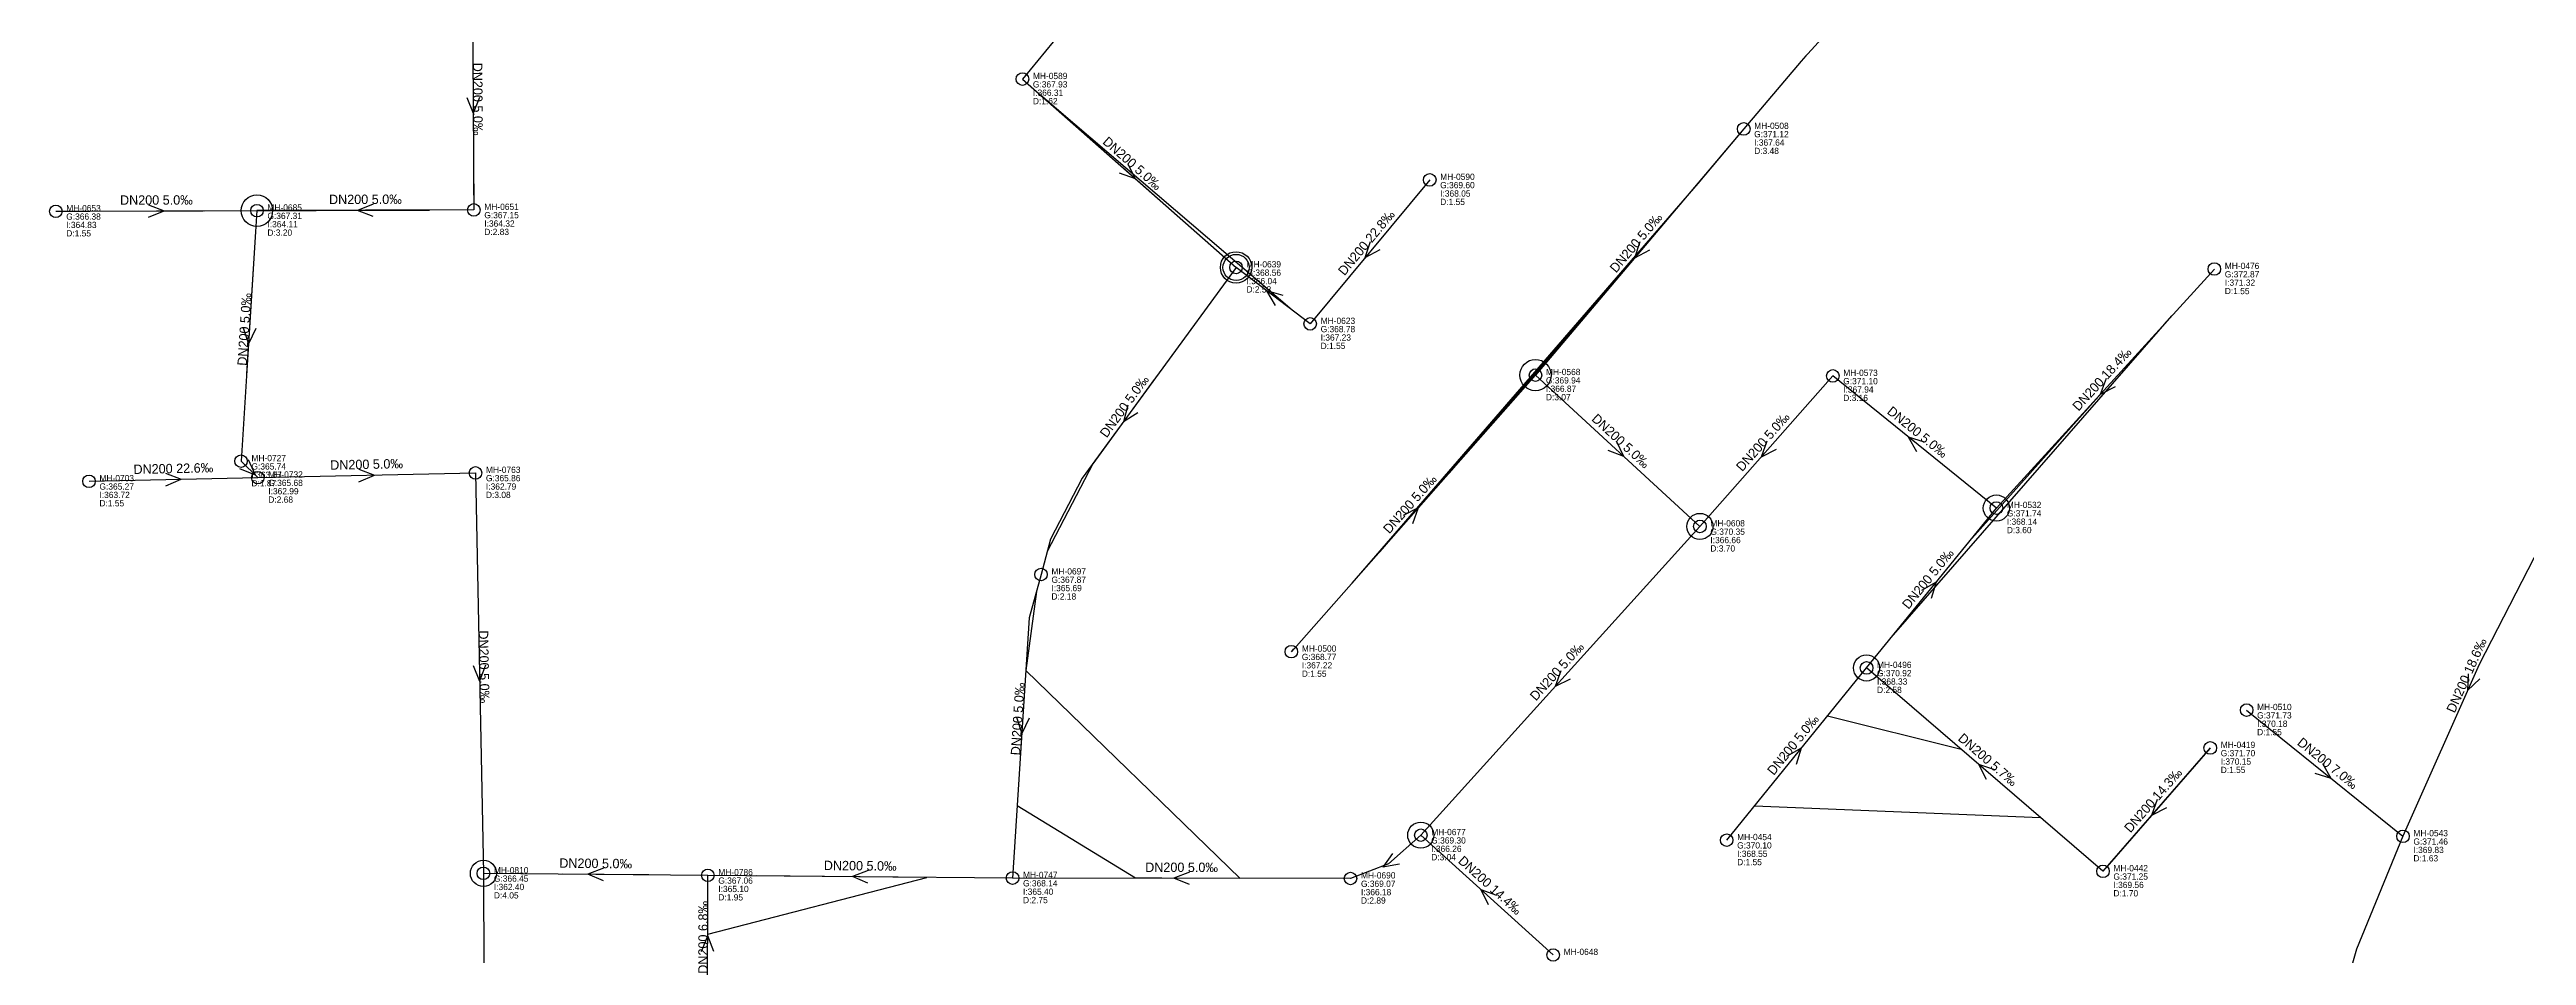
# Model space of a CAD drawing. Header units: metres. Extents: x 449901 to 451990, y 2566737 to 2570846.
# Drawn here: x 451260 to 451733.7, y 2569323.8 to 2569496.9 of the extents above; entities that cross this region are included whole.
import ezdxf
from ezdxf.enums import TextEntityAlignment as Align

# ---------------------------------------------------------------- set-up
doc = ezdxf.new("R2010")
doc.units = ezdxf.units.M
for name, color, linetype in [('SEW-DROP', 6, 'Continuous'), ('SEW-LABEL', 2, 'Continuous'), ('SEW-MH', 7, 'Continuous'), ('SEW-MH-LABEL', 8, 'Continuous'), ('SEW-PIPE-DN200', 3, 'Continuous'), ('SEW-RIDER', 8, 'Continuous'), ('SEW-SWEPT-CH', 6, 'Continuous')]:
    doc.layers.add(name, color=color, linetype=linetype)

msp = doc.modelspace()

# ---------------------------------------------------------------- linework, layer by layer
at = {"layer": 'SEW-DROP'}
for centre in [(451486.88, 2569455.28), (451632.29, 2569409.29), (451575.59, 2569405.78), (451607.46, 2569378.74), (451522.21, 2569346.78), (451342.95, 2569339.48)]:
    msp.add_circle(centre, 2.5, dxfattribs=at)
at = {"layer": 'SEW-LABEL'}
for p, q in [((451339.78, 2569487.73), (451341, 2569484.74)), ((451342.18, 2569487.74), (451341, 2569484.74)), ((451464.54, 2569473.37), (451467.58, 2569472.28)), ((451466.12, 2569475.17), (451467.58, 2569472.28)), ((451278.9, 2569467.26), (451281.91, 2569466.07)), ((451278.91, 2569464.86), (451281.91, 2569466.07)), ((451321.88, 2569467.4), (451318.88, 2569466.19)), ((451321.88, 2569465), (451318.88, 2569466.19)), ((451512.53, 2569460.17), (451511.53, 2569457.09)), ((451514.37, 2569458.63), (451511.53, 2569457.09)), ((451564.11, 2569460.15), (451563.08, 2569457.08)), ((451565.94, 2569458.6), (451563.08, 2569457.08)), ((451494.44, 2569448.02), (451492.78, 2569450.8)), ((451495.89, 2569449.93), (451492.78, 2569450.8)), ((451297.01, 2569443.76), (451298.02, 2569440.69)), ((451299.41, 2569443.61), (451298.02, 2569440.69)), ((451653.26, 2569434.05), (451652.12, 2569431.02)), ((451466.16, 2569428.93), (451465.36, 2569425.8)), ((451655.03, 2569432.43), (451652.12, 2569431.02)), ((451468.1, 2569427.52), (451465.36, 2569425.8)), ((451297.96, 2569418.59), (451299.27, 2569415.63)), ((451557.95, 2569420.37), (451560.97, 2569419.22)), ((451559.57, 2569422.14), (451560.97, 2569419.22)), ((451588.39, 2569422.08), (451587.3, 2569419.04)), ((451590.19, 2569420.49), (451587.3, 2569419.04)), ((451617.06, 2569420.05), (451615.48, 2569422.86)), ((451618.57, 2569421.91), (451615.48, 2569422.86)), ((451282.14, 2569415.93), (451285.17, 2569414.79)), ((451282.19, 2569413.53), (451285.17, 2569414.79)), ((451296.29, 2569416.87), (451299.27, 2569415.63)), ((451319.09, 2569416.73), (451322.12, 2569415.59)), ((451319.15, 2569414.33), (451322.12, 2569415.59)), ((451518.91, 2569407.94), (451521.79, 2569409.39)), ((451520.71, 2569406.35), (451521.79, 2569409.39)), ((451618, 2569393.61), (451620.83, 2569395.18)), ((451619.86, 2569392.1), (451620.83, 2569395.18)), ((451340.96, 2569379.22), (451342.22, 2569376.24)), ((451343.36, 2569379.27), (451342.22, 2569376.24)), ((451549.02, 2569378.2), (451547.89, 2569375.17)), ((451550.8, 2569376.59), (451547.89, 2569375.17)), ((451722.53, 2569377.63), (451722.41, 2569374.4)), ((451724.73, 2569376.66), (451722.41, 2569374.4)), ((451444.91, 2569369.3), (451445.92, 2569366.23)), ((451447.31, 2569369.15), (451445.92, 2569366.23)), ((451592.21, 2569361.88), (451595.04, 2569363.45)), ((451594.07, 2569360.37), (451595.04, 2569363.45)), ((451630.42, 2569357.42), (451628.93, 2569360.29)), ((451631.99, 2569359.24), (451628.93, 2569360.29)), ((451693.17, 2569358.62), (451696.26, 2569357.67)), ((451694.68, 2569360.49), (451696.26, 2569357.67)), ((451663.01, 2569353.58), (451661.95, 2569350.53)), ((451664.82, 2569352), (451661.95, 2569350.53)), ((451516.82, 2569343.28), (451514.95, 2569340.65)), ((451365.92, 2569340.48), (451362.91, 2569339.3)), ((451365.9, 2569338.08), (451362.91, 2569339.3)), ((451416.52, 2569340.02), (451413.5, 2569338.85)), ((451416.49, 2569337.62), (451413.5, 2569338.85)), ((451477.96, 2569339.74), (451474.96, 2569338.54)), ((451477.96, 2569337.34), (451474.96, 2569338.54)), ((451518.12, 2569341.26), (451514.95, 2569340.65)), ((451535.17, 2569333.44), (451533.75, 2569336.34)), ((451536.78, 2569335.22), (451533.75, 2569336.34)), ((451384.64, 2569324.55), (451385.84, 2569327.55)), ((451387.04, 2569324.54), (451385.84, 2569327.55))]:
    msp.add_line(p, q, dxfattribs=at)
at = {"layer": 'SEW-MH'}
for centre in [(451446.03, 2569491.27), (451583.97, 2569481.75), (451523.92, 2569472.01), (451261.17, 2569466), (451299.64, 2569466.13), (451341.12, 2569466.27), (451486.88, 2569455.28), (451673.97, 2569454.97), (451501.06, 2569444.49), (451544.14, 2569434.7), (451601, 2569434.55), (451296.59, 2569418.25), (451267.52, 2569414.41), (451299.81, 2569415.11), (451341.43, 2569416.01), (451632.29, 2569409.29), (451575.59, 2569405.78), (451449.58, 2569396.6), (451497.46, 2569381.84), (451607.46, 2569378.74), (451680.15, 2569370.68), (451673.19, 2569363.45), (451522.21, 2569346.78), (451710.04, 2569346.56), (451580.71, 2569345.83), (451342.95, 2569339.48), (451385.87, 2569339.1), (451444.14, 2569338.58), (451508.77, 2569338.5), (451652.67, 2569339.87), (451547.52, 2569323.88)]:
    msp.add_circle(centre, 1.2, dxfattribs=at)
at = {"layer": 'SEW-PIPE-DN200'}
for points in [[(451630.62, 2569533.93), (451594.94, 2569494.71), (451583.97, 2569481.75)], [(451469.52, 2569519.84), (451446.03, 2569491.27), (451446.03, 2569491.27)], [(451340.87, 2569506.21), (451341.12, 2569466.27)], [(451446.03, 2569491.27), (451486.88, 2569455.28)], [(451583.97, 2569481.75), (451544.14, 2569434.7)], [(451523.92, 2569472.01), (451501.06, 2569444.49), (451501.06, 2569444.49)], [(451261.17, 2569466), (451299.64, 2569466.13)], [(451299.64, 2569466.13), (451296.59, 2569418.25)], [(451341.12, 2569466.27), (451299.64, 2569466.13)], [(451486.88, 2569455.28), (451457.48, 2569415.01), (451451.42, 2569403.38), (451449.58, 2569396.6)], [(451501.06, 2569444.49), (451486.88, 2569455.28)], [(451673.97, 2569454.97), (451632.29, 2569409.29)], [(451497.46, 2569381.84), (451544.14, 2569434.7)], [(451544.14, 2569434.7), (451575.59, 2569405.78)], [(451601, 2569434.55), (451575.59, 2569405.78)], [(451632.29, 2569409.29), (451601, 2569434.55)], [(451267.52, 2569414.41), (451299.81, 2569415.11)], [(451296.59, 2569418.25), (451299.81, 2569415.11)], [(451299.81, 2569415.11), (451341.43, 2569416.01)], [(451341.43, 2569416.01), (451342.95, 2569339.48)], [(451607.46, 2569378.74), (451632.29, 2569409.29)], [(451575.59, 2569405.78), (451522.21, 2569346.78)], [(451737.42, 2569404.31), (451724.64, 2569379.42), (451710.04, 2569346.56)], [(451449.58, 2569396.6), (451447.34, 2569388.3), (451444.14, 2569338.58)], [(451580.71, 2569345.83), (451607.46, 2569378.74)], [(451652.67, 2569339.87), (451607.46, 2569378.74)], [(451680.15, 2569370.68), (451710.04, 2569346.56)], [(451673.19, 2569363.45), (451652.67, 2569339.87), (451652.67, 2569339.87)], [(451522.21, 2569346.78), (451516.02, 2569341.29), (451508.77, 2569338.5)], [(451547.52, 2569323.88), (451522.21, 2569346.78)], [(451710.04, 2569346.56), (451701.15, 2569324.97), (451687.65, 2569277.82), (451685.74, 2569270.45)], [(451385.87, 2569339.1), (451342.95, 2569339.48)], [(451342.95, 2569339.48), (451343.29, 2569247.55)], [(451385.81, 2569313), (451385.87, 2569339.1)], [(451444.14, 2569338.58), (451385.87, 2569339.1)], [(451508.77, 2569338.5), (451444.14, 2569338.58)]]:
    msp.add_lwpolyline(points, dxfattribs=at)
at = {"layer": 'SEW-RIDER'}
for points in [[(451595.85, 2569495.71), (451594.94, 2569494.71)], [(451497.59, 2569447.13), (451449.48, 2569488.23), (451451.02, 2569486.87)], [(451582.89, 2569480.48), (451575.16, 2569471.34), (451509.04, 2569394.95)], [(451341.08, 2569471.75), (451341.12, 2569466.3)], [(451465.24, 2569474.35), (451481.1, 2569460.38)], [(451523.92, 2569472.01), (451523.92, 2569472.01)], [(451261.17, 2569466), (451267.66, 2569466.03), (451332.66, 2569466.24)], [(451289.66, 2569466.1), (451309.66, 2569466.16)], [(451299.39, 2569462.1), (451298.1, 2569441.86), (451297.65, 2569434.95)], [(451569.97, 2569465.21), (451514.4, 2569401.02), (451523.61, 2569411.45)], [(451673.97, 2569454.97), (451673.97, 2569454.97), (451673.97, 2569454.97)], [(451557.05, 2569449.95), (451527.63, 2569416.01), (451538.17, 2569427.94)], [(451612.61, 2569385.07), (451665.83, 2569446.05), (451664.58, 2569444.68)], [(451471.23, 2569433.84), (451459.47, 2569417.74), (451450.78, 2569401.01)], [(451627.11, 2569402.92), (451652.36, 2569431.28), (451651.1, 2569429.91)], [(451267.52, 2569414.41), (451267.52, 2569414.41), (451267.52, 2569414.41)], [(451267.52, 2569414.41), (451267.52, 2569414.41)], [(451448.7, 2569393.36), (451446.69, 2569378.27), (451487.67, 2569338.53)], [(451497.46, 2569381.84), (451497.46, 2569381.84), (451497.96, 2569382.4)], [(451600, 2569369.56), (451625.56, 2569363.19), (451625.55, 2569363.19)], [(451673.11, 2569363.35), (451653.4, 2569340.71), (451652.67, 2569339.87)], [(451472.67, 2569338.54), (451467.67, 2569338.55), (451445.03, 2569352.41)], [(451586.04, 2569352.39), (451640.72, 2569350.15), (451640.72, 2569350.15)], [(451374.58, 2569339.2), (451374.08, 2569339.2), (451358.08, 2569339.35)], [(451385.84, 2569327.89), (451427.75, 2569338.72), (451395.08, 2569339.02)]]:
    msp.add_lwpolyline(points, dxfattribs=at)
at = {"layer": 'SEW-SWEPT-CH'}
for centre in [(451299.64, 2569466.13), (451486.88, 2569455.28), (451544.14, 2569434.7)]:
    msp.add_circle(centre, 3, dxfattribs=at)

# ---------------------------------------------------------------- texts
at = {"layer": 'SEW-LABEL'}
for s, rotation, p in [('DN200 5.0‰', -89.6443, (451340.99, 2569487.44)), ('DN200 5.0‰', -41.3748, (451466.45, 2569474.48)), ('DN200 5.0‰', 0.1889, (451280.41, 2569467.27)), ('DN200 5.0‰', 0.1885, (451320.38, 2569467.4)), ('DN200 22.8‰', 50.281, (451512.49, 2569459.45)), ('DN200 5.0‰', 49.7501, (451564.05, 2569459.43)), ('DN200 5.0‰', 86.3514, (451298.12, 2569443.39)), ('DN200 18.4‰', 47.6225, (451653.13, 2569433.33)), ('DN200 5.0‰', 53.8723, (451466.24, 2569428.21)), ('DN200 5.0‰', 321.0975, (451616.65, 2569423.12)), ('DN200 5.0‰', -42.596, (451559.86, 2569421.44)), ('DN200 5.0‰', 48.552, (451588.29, 2569421.36)), ('DN200 5.0‰', 1.2372, (451320.62, 2569416.76)), ('DN200 22.6‰', 1.2374, (451283.67, 2569415.96)), ('DN200 5.0‰', 48.5594, (451520.8, 2569409.47)), ('DN200 5.0‰', 50.8974, (451619.88, 2569395.22)), ('DN200 5.0‰', -88.8608, (451342.19, 2569378.94)), ('DN200 5.0‰', 47.8602, (451548.9, 2569377.48)), ('DN200 18.6‰', 66.0376, (451723.02, 2569376.97)), ('DN200 5.0‰', 86.3274, (451446.02, 2569368.93)), ('DN200 5.0‰', 50.8971, (451594.09, 2569363.49)), ('DN200 5.7‰', 319.3083, (451630.07, 2569360.51)), ('DN200 7.0‰', -38.9024, (451695.09, 2569359.82)), ('DN200 14.3‰', 48.9559, (451662.93, 2569352.86)), ('DN200 14.4‰', 317.8596, (451534.86, 2569336.53)), ('DN200 5.0‰', 359.4879, (451364.41, 2569340.49)), ('DN200 5.0‰', 359.488, (451415, 2569340.04)), ('DN200 5.0‰', 359.9313, (451476.46, 2569339.74)), ('DN200 6.8‰', 89.8876, (451385.84, 2569327.25))]:
    msp.add_text(s, height=1.8, rotation=rotation, dxfattribs=at).set_placement(p, align=Align.CENTER)
at = {"layer": 'SEW-MH-LABEL'}
for s, p in [('G:367.93', (451448.03, 2569489.67)), ('MH-0589', (451448.03, 2569491.27)), ('D:1.62', (451448.03, 2569486.47)), ('I:366.31', (451448.03, 2569488.07)), ('G:371.12', (451585.97, 2569480.15)), ('MH-0508', (451585.97, 2569481.75)), ('D:3.48', (451585.97, 2569476.95)), ('I:367.64', (451585.97, 2569478.55)), ('G:369.60', (451525.92, 2569470.41)), ('MH-0590', (451525.92, 2569472.01)), ('MH-0653', (451263.17, 2569466)), ('MH-0685', (451301.64, 2569466.13)), ('MH-0651', (451343.12, 2569466.27)), ('D:1.55', (451525.92, 2569467.21)), ('I:368.05', (451525.92, 2569468.81)), ('G:366.38', (451263.17, 2569464.4)), ('D:1.55', (451263.17, 2569461.2)), ('I:364.83', (451263.17, 2569462.8)), ('G:367.31', (451301.64, 2569464.53)), ('D:3.20', (451301.64, 2569461.33)), ('I:364.11', (451301.64, 2569462.93)), ('G:367.15', (451343.12, 2569464.67)), ('D:2.83', (451343.12, 2569461.47)), ('I:364.32', (451343.12, 2569463.07)), ('MH-0639', (451488.88, 2569455.28)), ('G:368.56', (451488.88, 2569453.68)), ('I:366.04', (451488.88, 2569452.08)), ('G:372.87', (451675.97, 2569453.37)), ('MH-0476', (451675.97, 2569454.97)), ('I:371.32', (451675.97, 2569451.77)), ('D:2.53', (451488.88, 2569450.48)), ('D:1.55', (451675.97, 2569450.17)), ('G:368.78', (451503.06, 2569442.89)), ('MH-0623', (451503.06, 2569444.49)), ('I:367.23', (451503.06, 2569441.29)), ('D:1.55', (451503.06, 2569439.69)), ('G:369.94', (451546.14, 2569433.1)), ('MH-0568', (451546.14, 2569434.7)), ('G:371.10', (451603, 2569432.95)), ('MH-0573', (451603, 2569434.55)), ('D:3.07', (451546.14, 2569429.9)), ('I:366.87', (451546.14, 2569431.5)), ('D:3.16', (451603, 2569429.75)), ('I:367.94', (451603, 2569431.35)), ('MH-0727', (451298.59, 2569418.25)), ('G:365.27', (451269.52, 2569412.81)), ('MH-0703', (451269.52, 2569414.41)), ('G:365.74', (451298.59, 2569416.65)), ('D:1.87', (451298.59, 2569413.45)), ('I:363.87', (451298.59, 2569415.05)), ('G:365.68', (451301.81, 2569413.51)), ('MH-0732', (451301.81, 2569415.11)), ('G:365.86', (451343.43, 2569414.41)), ('MH-0763', (451343.43, 2569416.01)), ('I:362.79', (451343.43, 2569412.81)), ('D:1.55', (451269.52, 2569409.61)), ('I:363.72', (451269.52, 2569411.21)), ('D:2.68', (451301.81, 2569410.31)), ('I:362.99', (451301.81, 2569411.91)), ('D:3.08', (451343.43, 2569411.21)), ('MH-0532', (451634.29, 2569409.29)), ('G:370.35', (451577.59, 2569404.18)), ('MH-0608', (451577.59, 2569405.78)), ('G:371.74', (451634.29, 2569407.69)), ('D:3.60', (451634.29, 2569404.49)), ('I:368.14', (451634.29, 2569406.09)), ('D:3.70', (451577.59, 2569400.98)), ('I:366.66', (451577.59, 2569402.58)), ('G:367.87', (451451.58, 2569395)), ('MH-0697', (451451.58, 2569396.6)), ('D:2.18', (451451.58, 2569391.8)), ('I:365.69', (451451.58, 2569393.4)), ('G:368.77', (451499.46, 2569380.24)), ('MH-0500', (451499.46, 2569381.84)), ('D:1.55', (451499.46, 2569377.04)), ('I:367.22', (451499.46, 2569378.64)), ('G:370.92', (451609.46, 2569377.14)), ('MH-0496', (451609.46, 2569378.74)), ('I:368.33', (451609.46, 2569375.54)), ('D:2.58', (451609.46, 2569373.94)), ('MH-0510', (451682.15, 2569370.68)), ('G:371.73', (451682.15, 2569369.08)), ('D:1.55', (451682.15, 2569365.88)), ('I:370.18', (451682.15, 2569367.48)), ('G:371.70', (451675.19, 2569361.85)), ('MH-0419', (451675.19, 2569363.45)), ('D:1.55', (451675.19, 2569358.65)), ('I:370.15', (451675.19, 2569360.25)), ('MH-0677', (451524.21, 2569346.78)), ('MH-0543', (451712.04, 2569346.56)), ('G:369.30', (451524.21, 2569345.18)), ('D:3.04', (451524.21, 2569341.98)), ('I:366.26', (451524.21, 2569343.58)), ('G:370.10', (451582.71, 2569344.23)), ('MH-0454', (451582.71, 2569345.83)), ('I:368.55', (451582.71, 2569342.63)), ('G:371.46', (451712.04, 2569344.96)), ('D:1.63', (451712.04, 2569341.76)), ('I:369.83', (451712.04, 2569343.36)), ('G:366.45', (451344.95, 2569337.88)), ('MH-0810', (451344.95, 2569339.48)), ('G:367.06', (451387.87, 2569337.5)), ('MH-0786', (451387.87, 2569339.1)), ('G:368.14', (451446.14, 2569336.98)), ('MH-0747', (451446.14, 2569338.58)), ('G:369.07', (451510.77, 2569336.9)), ('MH-0690', (451510.77, 2569338.5)), ('D:1.55', (451582.71, 2569341.03)), ('G:371.25', (451654.67, 2569338.27)), ('MH-0442', (451654.67, 2569339.87)), ('D:4.05', (451344.95, 2569334.68)), ('I:362.40', (451344.95, 2569336.28)), ('D:1.95', (451387.87, 2569334.3)), ('I:365.10', (451387.87, 2569335.9)), ('D:2.75', (451446.14, 2569333.78)), ('I:365.40', (451446.14, 2569335.38)), ('D:2.89', (451510.77, 2569333.7)), ('I:366.18', (451510.77, 2569335.3)), ('D:1.70', (451654.67, 2569335.07)), ('I:369.56', (451654.67, 2569336.67)), ('MH-0648', (451549.52, 2569323.88))]:
    msp.add_text(s, height=1.2, dxfattribs=at).set_placement(p)

doc.saveas('drawing.dxf')
